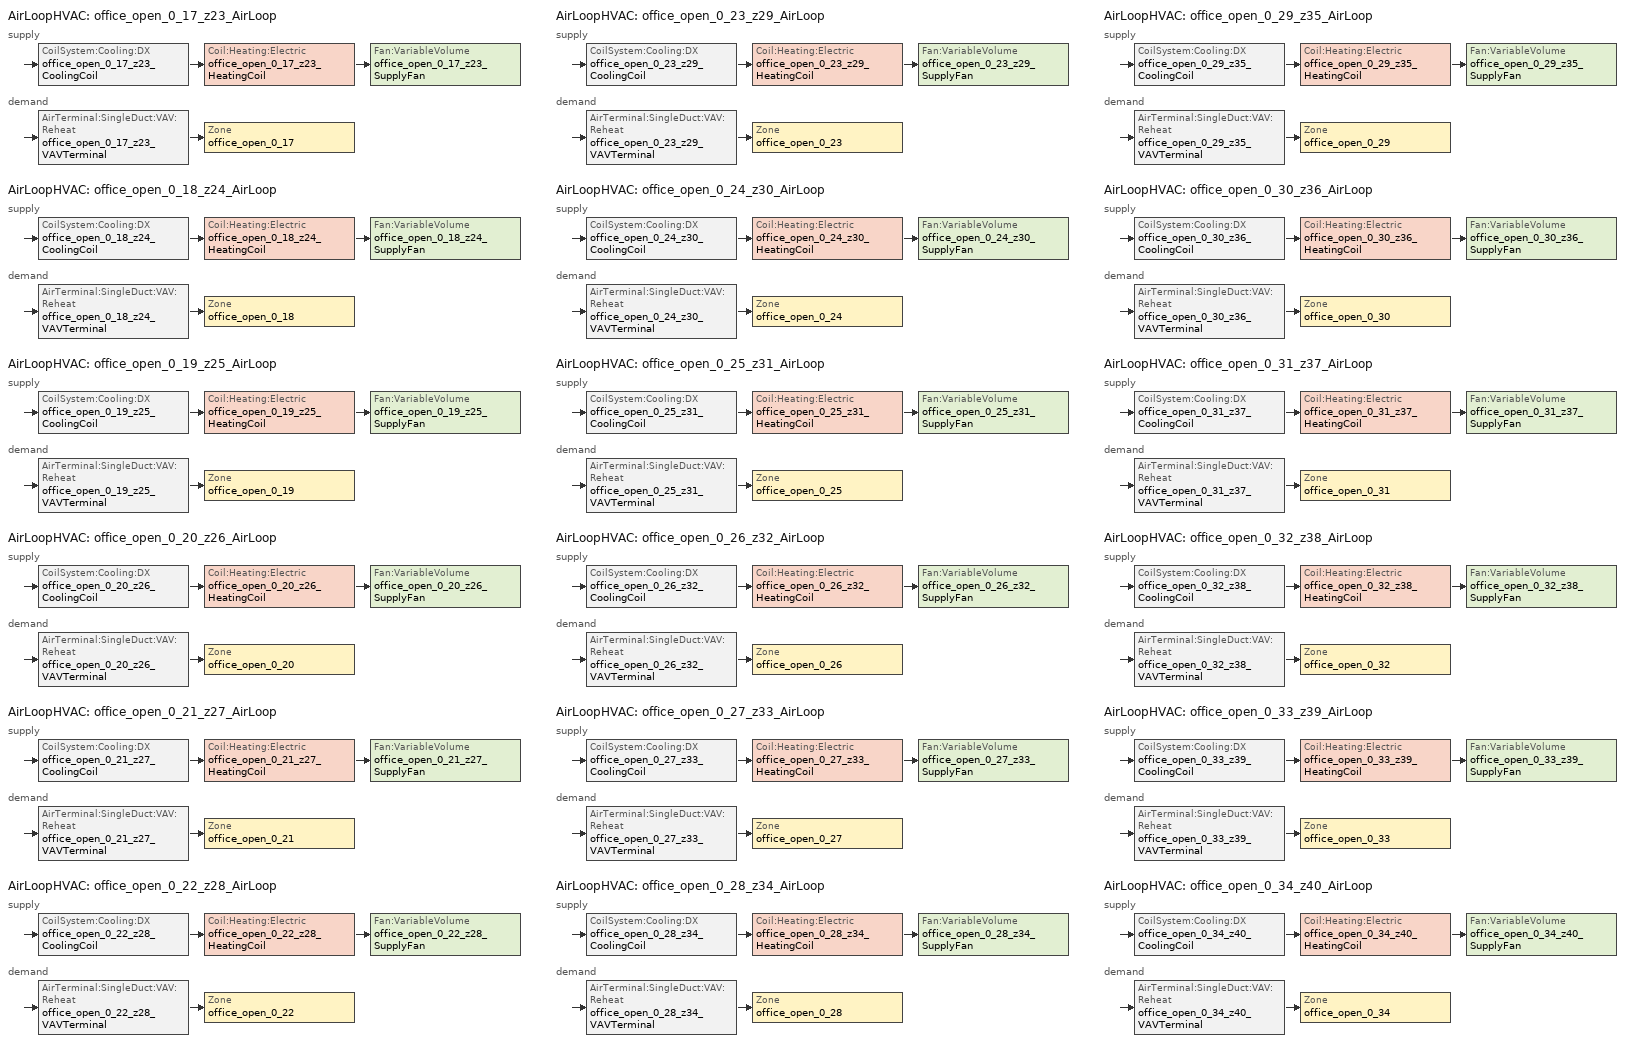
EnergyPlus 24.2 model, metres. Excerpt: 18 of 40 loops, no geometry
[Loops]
AirLoopHVAC 'office_open_0_17_z23_AirLoop'
 supply: CoilSystem:Cooling:DX 'office_open_0_17_z23_CoolingCoil' > Coil:Heating:Electric 'office_open_0_17_z23_HeatingCoil' > Fan:VariableVolume 'office_open_0_17_z23_SupplyFan'
 demand: AirTerminal:SingleDuct:VAV:Reheat 'office_open_0_17_z23_VAVTerminal' > Zone 'office_open_0_17'
AirLoopHVAC 'office_open_0_18_z24_AirLoop'
 supply: CoilSystem:Cooling:DX 'office_open_0_18_z24_CoolingCoil' > Coil:Heating:Electric 'office_open_0_18_z24_HeatingCoil' > Fan:VariableVolume 'office_open_0_18_z24_SupplyFan'
 demand: AirTerminal:SingleDuct:VAV:Reheat 'office_open_0_18_z24_VAVTerminal' > Zone 'office_open_0_18'
AirLoopHVAC 'office_open_0_19_z25_AirLoop'
 supply: CoilSystem:Cooling:DX 'office_open_0_19_z25_CoolingCoil' > Coil:Heating:Electric 'office_open_0_19_z25_HeatingCoil' > Fan:VariableVolume 'office_open_0_19_z25_SupplyFan'
 demand: AirTerminal:SingleDuct:VAV:Reheat 'office_open_0_19_z25_VAVTerminal' > Zone 'office_open_0_19'
AirLoopHVAC 'office_open_0_20_z26_AirLoop'
 supply: CoilSystem:Cooling:DX 'office_open_0_20_z26_CoolingCoil' > Coil:Heating:Electric 'office_open_0_20_z26_HeatingCoil' > Fan:VariableVolume 'office_open_0_20_z26_SupplyFan'
 demand: AirTerminal:SingleDuct:VAV:Reheat 'office_open_0_20_z26_VAVTerminal' > Zone 'office_open_0_20'
AirLoopHVAC 'office_open_0_21_z27_AirLoop'
 supply: CoilSystem:Cooling:DX 'office_open_0_21_z27_CoolingCoil' > Coil:Heating:Electric 'office_open_0_21_z27_HeatingCoil' > Fan:VariableVolume 'office_open_0_21_z27_SupplyFan'
 demand: AirTerminal:SingleDuct:VAV:Reheat 'office_open_0_21_z27_VAVTerminal' > Zone 'office_open_0_21'
AirLoopHVAC 'office_open_0_22_z28_AirLoop'
 supply: CoilSystem:Cooling:DX 'office_open_0_22_z28_CoolingCoil' > Coil:Heating:Electric 'office_open_0_22_z28_HeatingCoil' > Fan:VariableVolume 'office_open_0_22_z28_SupplyFan'
 demand: AirTerminal:SingleDuct:VAV:Reheat 'office_open_0_22_z28_VAVTerminal' > Zone 'office_open_0_22'
AirLoopHVAC 'office_open_0_23_z29_AirLoop'
 supply: CoilSystem:Cooling:DX 'office_open_0_23_z29_CoolingCoil' > Coil:Heating:Electric 'office_open_0_23_z29_HeatingCoil' > Fan:VariableVolume 'office_open_0_23_z29_SupplyFan'
 demand: AirTerminal:SingleDuct:VAV:Reheat 'office_open_0_23_z29_VAVTerminal' > Zone 'office_open_0_23'
AirLoopHVAC 'office_open_0_24_z30_AirLoop'
 supply: CoilSystem:Cooling:DX 'office_open_0_24_z30_CoolingCoil' > Coil:Heating:Electric 'office_open_0_24_z30_HeatingCoil' > Fan:VariableVolume 'office_open_0_24_z30_SupplyFan'
 demand: AirTerminal:SingleDuct:VAV:Reheat 'office_open_0_24_z30_VAVTerminal' > Zone 'office_open_0_24'
AirLoopHVAC 'office_open_0_25_z31_AirLoop'
 supply: CoilSystem:Cooling:DX 'office_open_0_25_z31_CoolingCoil' > Coil:Heating:Electric 'office_open_0_25_z31_HeatingCoil' > Fan:VariableVolume 'office_open_0_25_z31_SupplyFan'
 demand: AirTerminal:SingleDuct:VAV:Reheat 'office_open_0_25_z31_VAVTerminal' > Zone 'office_open_0_25'
AirLoopHVAC 'office_open_0_26_z32_AirLoop'
 supply: CoilSystem:Cooling:DX 'office_open_0_26_z32_CoolingCoil' > Coil:Heating:Electric 'office_open_0_26_z32_HeatingCoil' > Fan:VariableVolume 'office_open_0_26_z32_SupplyFan'
 demand: AirTerminal:SingleDuct:VAV:Reheat 'office_open_0_26_z32_VAVTerminal' > Zone 'office_open_0_26'
AirLoopHVAC 'office_open_0_27_z33_AirLoop'
 supply: CoilSystem:Cooling:DX 'office_open_0_27_z33_CoolingCoil' > Coil:Heating:Electric 'office_open_0_27_z33_HeatingCoil' > Fan:VariableVolume 'office_open_0_27_z33_SupplyFan'
 demand: AirTerminal:SingleDuct:VAV:Reheat 'office_open_0_27_z33_VAVTerminal' > Zone 'office_open_0_27'
AirLoopHVAC 'office_open_0_28_z34_AirLoop'
 supply: CoilSystem:Cooling:DX 'office_open_0_28_z34_CoolingCoil' > Coil:Heating:Electric 'office_open_0_28_z34_HeatingCoil' > Fan:VariableVolume 'office_open_0_28_z34_SupplyFan'
 demand: AirTerminal:SingleDuct:VAV:Reheat 'office_open_0_28_z34_VAVTerminal' > Zone 'office_open_0_28'
AirLoopHVAC 'office_open_0_29_z35_AirLoop'
 supply: CoilSystem:Cooling:DX 'office_open_0_29_z35_CoolingCoil' > Coil:Heating:Electric 'office_open_0_29_z35_HeatingCoil' > Fan:VariableVolume 'office_open_0_29_z35_SupplyFan'
 demand: AirTerminal:SingleDuct:VAV:Reheat 'office_open_0_29_z35_VAVTerminal' > Zone 'office_open_0_29'
AirLoopHVAC 'office_open_0_30_z36_AirLoop'
 supply: CoilSystem:Cooling:DX 'office_open_0_30_z36_CoolingCoil' > Coil:Heating:Electric 'office_open_0_30_z36_HeatingCoil' > Fan:VariableVolume 'office_open_0_30_z36_SupplyFan'
 demand: AirTerminal:SingleDuct:VAV:Reheat 'office_open_0_30_z36_VAVTerminal' > Zone 'office_open_0_30'
AirLoopHVAC 'office_open_0_31_z37_AirLoop'
 supply: CoilSystem:Cooling:DX 'office_open_0_31_z37_CoolingCoil' > Coil:Heating:Electric 'office_open_0_31_z37_HeatingCoil' > Fan:VariableVolume 'office_open_0_31_z37_SupplyFan'
 demand: AirTerminal:SingleDuct:VAV:Reheat 'office_open_0_31_z37_VAVTerminal' > Zone 'office_open_0_31'
AirLoopHVAC 'office_open_0_32_z38_AirLoop'
 supply: CoilSystem:Cooling:DX 'office_open_0_32_z38_CoolingCoil' > Coil:Heating:Electric 'office_open_0_32_z38_HeatingCoil' > Fan:VariableVolume 'office_open_0_32_z38_SupplyFan'
 demand: AirTerminal:SingleDuct:VAV:Reheat 'office_open_0_32_z38_VAVTerminal' > Zone 'office_open_0_32'
AirLoopHVAC 'office_open_0_33_z39_AirLoop'
 supply: CoilSystem:Cooling:DX 'office_open_0_33_z39_CoolingCoil' > Coil:Heating:Electric 'office_open_0_33_z39_HeatingCoil' > Fan:VariableVolume 'office_open_0_33_z39_SupplyFan'
 demand: AirTerminal:SingleDuct:VAV:Reheat 'office_open_0_33_z39_VAVTerminal' > Zone 'office_open_0_33'
AirLoopHVAC 'office_open_0_34_z40_AirLoop'
 supply: CoilSystem:Cooling:DX 'office_open_0_34_z40_CoolingCoil' > Coil:Heating:Electric 'office_open_0_34_z40_HeatingCoil' > Fan:VariableVolume 'office_open_0_34_z40_SupplyFan'
 demand: AirTerminal:SingleDuct:VAV:Reheat 'office_open_0_34_z40_VAVTerminal' > Zone 'office_open_0_34'
[Sizing:Zone] Zone Cooling Design Supply Air Temperature Input Method=SupplyAirTemperature; Zone Cooling Design Supply Air Temperature {C}=12.8; Zone Heating Design Supply Air Temperature Input Method=SupplyAirTemperature; Zone Heating Design Supply Air Temperature {C}=50; Zone Cooling Design Supply Air Humidity Ratio {kgWater/kgDryAir}=0.0085; Zone Heating Design Supply Air Humidity Ratio {kgWater/kgDryAir}=0.008; Cooling Design Air Flow Method=DesignDay; Cooling Minimum Air Flow {m3/s}=0; Heating Design Air Flow Method=DesignDay; Account for Dedicated Outdoor Air System=No; Dedicated Outdoor Air System Control Strategy=NeutralSupplyAir; Dedicated Outdoor Air Low Setpoint Temperature for Design {C}=autosize; Dedicated Outdoor Air High Setpoint Temperature for Design {C}=autosize
office_open_0_17; office_open_0_18; office_open_0_19; office_open_0_20; office_open_0_21; office_open_0_22; office_open_0_23; office_open_0_24; office_open_0_25; office_open_0_26; office_open_0_27; office_open_0_28; office_open_0_29; office_open_0_30; office_open_0_31; office_open_0_32; office_open_0_33; office_open_0_34
[Sizing:System] Type of Load to Size On=Sensible; Design Outdoor Air Flow Rate {m3/s}=Autosize; Central Heating Maximum System Air Flow Ratio=Autosize; Preheat Design Temperature {C}=7; Preheat Design Humidity Ratio {kgWater/kgDryAir}=0.008; Precool Design Temperature {C}=12.8; Precool Design Humidity Ratio {kgWater/kgDryAir}=0.008; Central Cooling Design Supply Air Temperature {C}=12.8; Central Heating Design Supply Air Temperature {C}=40; Type of Zone Sum to Use=NonCoincident; 100% Outdoor Air in Cooling=No; 100% Outdoor Air in Heating=No; Central Cooling Design Supply Air Humidity Ratio {kgWater/kgDryAir}=0.008; Central Heating Design Supply Air Humidity Ratio {kgWater/kgDryAir}=0.008; Cooling Supply Air Flow Rate Method=DesignDay; Heating Supply Air Flow Rate Method=DesignDay; System Outdoor Air Method=ZoneSum; Zone Maximum Outdoor Air Fraction=1; Cooling Design Capacity Method=CoolingDesignCapacity; Cooling Design Capacity {W}=Autosize; Heating Design Capacity Method=HeatingDesignCapacity; Heating Design Capacity {W}=Autosize; Central Cooling Capacity Control Method=OnOff; Occupant Diversity=Autosize
office_open_0_17_z23_AirLoop; office_open_0_18_z24_AirLoop; office_open_0_19_z25_AirLoop; office_open_0_20_z26_AirLoop; office_open_0_21_z27_AirLoop; office_open_0_22_z28_AirLoop; office_open_0_23_z29_AirLoop; office_open_0_24_z30_AirLoop; office_open_0_25_z31_AirLoop; office_open_0_26_z32_AirLoop; office_open_0_27_z33_AirLoop; office_open_0_28_z34_AirLoop; office_open_0_29_z35_AirLoop; office_open_0_30_z36_AirLoop; office_open_0_31_z37_AirLoop; office_open_0_32_z38_AirLoop; office_open_0_33_z39_AirLoop; office_open_0_34_z40_AirLoop
[AirLoopHVAC] Design Supply Air Flow Rate {m3/s}=Autosize
office_open_0_17_z23_AirLoop; office_open_0_18_z24_AirLoop; office_open_0_19_z25_AirLoop; office_open_0_20_z26_AirLoop; office_open_0_21_z27_AirLoop; office_open_0_22_z28_AirLoop; office_open_0_23_z29_AirLoop; office_open_0_24_z30_AirLoop; office_open_0_25_z31_AirLoop; office_open_0_26_z32_AirLoop; office_open_0_27_z33_AirLoop; office_open_0_28_z34_AirLoop; office_open_0_29_z35_AirLoop; office_open_0_30_z36_AirLoop; office_open_0_31_z37_AirLoop; office_open_0_32_z38_AirLoop; office_open_0_33_z39_AirLoop; office_open_0_34_z40_AirLoop
[Fan:VariableVolume]
office_open_0_17_z23_SupplyFan; office_open_0_18_z24_SupplyFan; office_open_0_19_z25_SupplyFan; office_open_0_20_z26_SupplyFan; office_open_0_21_z27_SupplyFan; office_open_0_22_z28_SupplyFan; office_open_0_23_z29_SupplyFan; office_open_0_25_z31_SupplyFan; office_open_0_26_z32_SupplyFan; office_open_0_29_z35_SupplyFan; office_open_0_31_z37_SupplyFan; office_open_0_32_z38_SupplyFan: Always On, 0.7, 600, 5.4248, FixedFlowRate, 0, 0, 1, 1, 0.0013, 0.147, 0.9506, -0.0998, 0
office_open_0_24_z30_SupplyFan: Always On, 0.7, 600, 5.2093, FixedFlowRate, 0, 0, 1, 1, 0.0013, 0.147, 0.9506, -0.0998, 0
office_open_0_27_z33_SupplyFan: Always On, 0.7, 600, 5.2574, FixedFlowRate, 0, 0, 1, 1, 0.0013, 0.147, 0.9506, -0.0998, 0
office_open_0_28_z34_SupplyFan: Always On, 0.7, 600, 4.848, FixedFlowRate, 0, 0, 1, 1, 0.0013, 0.147, 0.9506, -0.0998, 0
office_open_0_30_z36_SupplyFan: Always On, 0.7, 600, 5.0817, FixedFlowRate, 0, 0, 1, 1, 0.0013, 0.147, 0.9506, -0.0998, 0
office_open_0_33_z39_SupplyFan: Always On, 0.7, 600, 4.8605, FixedFlowRate, 0, 0, 1, 1, 0.0013, 0.147, 0.9506, -0.0998, 0
office_open_0_34_z40_SupplyFan: Always On, 0.7, 600, 3.4798, FixedFlowRate, 0, 0, 1, 1, 0.0013, 0.147, 0.9506, -0.0998, 0
[Coil:Heating:Electric]
office_open_0_17_z23_HeatingCoil: Always On, 1, Autosize, OFFICE_OPEN_0_17_Z23_HEATC-FANNODE
office_open_0_17_z23_ReheatCoil; office_open_0_18_z24_ReheatCoil; office_open_0_19_z25_ReheatCoil; office_open_0_20_z26_ReheatCoil; office_open_0_21_z27_ReheatCoil; office_open_0_22_z28_ReheatCoil; office_open_0_23_z29_ReheatCoil; office_open_0_24_z30_ReheatCoil; office_open_0_25_z31_ReheatCoil; office_open_0_26_z32_ReheatCoil; office_open_0_27_z33_ReheatCoil; office_open_0_28_z34_ReheatCoil; office_open_0_29_z35_ReheatCoil; office_open_0_30_z36_ReheatCoil; office_open_0_31_z37_ReheatCoil; office_open_0_32_z38_ReheatCoil; office_open_0_33_z39_ReheatCoil; office_open_0_34_z40_ReheatCoil: Always On, 1, Autosize
office_open_0_18_z24_HeatingCoil: Always On, 1, Autosize, OFFICE_OPEN_0_18_Z24_HEATC-FANNODE
office_open_0_19_z25_HeatingCoil: Always On, 1, Autosize, OFFICE_OPEN_0_19_Z25_HEATC-FANNODE
office_open_0_20_z26_HeatingCoil: Always On, 1, Autosize, OFFICE_OPEN_0_20_Z26_HEATC-FANNODE
office_open_0_21_z27_HeatingCoil: Always On, 1, Autosize, OFFICE_OPEN_0_21_Z27_HEATC-FANNODE
office_open_0_22_z28_HeatingCoil: Always On, 1, Autosize, OFFICE_OPEN_0_22_Z28_HEATC-FANNODE
office_open_0_23_z29_HeatingCoil: Always On, 1, Autosize, OFFICE_OPEN_0_23_Z29_HEATC-FANNODE
office_open_0_24_z30_HeatingCoil: Always On, 1, Autosize, OFFICE_OPEN_0_24_Z30_HEATC-FANNODE
office_open_0_25_z31_HeatingCoil: Always On, 1, Autosize, OFFICE_OPEN_0_25_Z31_HEATC-FANNODE
office_open_0_26_z32_HeatingCoil: Always On, 1, Autosize, OFFICE_OPEN_0_26_Z32_HEATC-FANNODE
office_open_0_27_z33_HeatingCoil: Always On, 1, Autosize, OFFICE_OPEN_0_27_Z33_HEATC-FANNODE
office_open_0_28_z34_HeatingCoil: Always On, 1, Autosize, OFFICE_OPEN_0_28_Z34_HEATC-FANNODE
office_open_0_29_z35_HeatingCoil: Always On, 1, Autosize, OFFICE_OPEN_0_29_Z35_HEATC-FANNODE
office_open_0_30_z36_HeatingCoil: Always On, 1, Autosize, OFFICE_OPEN_0_30_Z36_HEATC-FANNODE
office_open_0_31_z37_HeatingCoil: Always On, 1, Autosize, OFFICE_OPEN_0_31_Z37_HEATC-FANNODE
office_open_0_32_z38_HeatingCoil: Always On, 1, Autosize, OFFICE_OPEN_0_32_Z38_HEATC-FANNODE
office_open_0_33_z39_HeatingCoil: Always On, 1, Autosize, OFFICE_OPEN_0_33_Z39_HEATC-FANNODE
office_open_0_34_z40_HeatingCoil: Always On, 1, Autosize, OFFICE_OPEN_0_34_Z40_HEATC-FANNODE
[SetpointManager:Scheduled] Control Variable=Temperature
Name | Schedule | Setpoint Node or NodeList
office_open_0_17_z23_HeatingSetpointManager | office_open_0_17_z23_HeatingSupplyAirTemp | OFFICE_OPEN_0_17_Z23_HEATC-FANNODE
office_open_0_17_z23_CoolingSetpointManager | office_open_0_17_z23_CoolingSupplyAirTemp | OFFICE_OPEN_0_17_Z23_COOLC-HEATCNODE
office_open_0_18_z24_HeatingSetpointManager | office_open_0_18_z24_HeatingSupplyAirTemp | OFFICE_OPEN_0_18_Z24_HEATC-FANNODE
office_open_0_18_z24_CoolingSetpointManager | office_open_0_18_z24_CoolingSupplyAirTemp | OFFICE_OPEN_0_18_Z24_COOLC-HEATCNODE
office_open_0_19_z25_HeatingSetpointManager | office_open_0_19_z25_HeatingSupplyAirTemp | OFFICE_OPEN_0_19_Z25_HEATC-FANNODE
office_open_0_19_z25_CoolingSetpointManager | office_open_0_19_z25_CoolingSupplyAirTemp | OFFICE_OPEN_0_19_Z25_COOLC-HEATCNODE
office_open_0_20_z26_HeatingSetpointManager | office_open_0_20_z26_HeatingSupplyAirTemp | OFFICE_OPEN_0_20_Z26_HEATC-FANNODE
office_open_0_20_z26_CoolingSetpointManager | office_open_0_20_z26_CoolingSupplyAirTemp | OFFICE_OPEN_0_20_Z26_COOLC-HEATCNODE
office_open_0_21_z27_HeatingSetpointManager | office_open_0_21_z27_HeatingSupplyAirTemp | OFFICE_OPEN_0_21_Z27_HEATC-FANNODE
office_open_0_21_z27_CoolingSetpointManager | office_open_0_21_z27_CoolingSupplyAirTemp | OFFICE_OPEN_0_21_Z27_COOLC-HEATCNODE
office_open_0_22_z28_HeatingSetpointManager | office_open_0_22_z28_HeatingSupplyAirTemp | OFFICE_OPEN_0_22_Z28_HEATC-FANNODE
office_open_0_22_z28_CoolingSetpointManager | office_open_0_22_z28_CoolingSupplyAirTemp | OFFICE_OPEN_0_22_Z28_COOLC-HEATCNODE
office_open_0_23_z29_HeatingSetpointManager | office_open_0_23_z29_HeatingSupplyAirTemp | OFFICE_OPEN_0_23_Z29_HEATC-FANNODE
office_open_0_23_z29_CoolingSetpointManager | office_open_0_23_z29_CoolingSupplyAirTemp | OFFICE_OPEN_0_23_Z29_COOLC-HEATCNODE
office_open_0_24_z30_HeatingSetpointManager | office_open_0_24_z30_HeatingSupplyAirTemp | OFFICE_OPEN_0_24_Z30_HEATC-FANNODE
office_open_0_24_z30_CoolingSetpointManager | office_open_0_24_z30_CoolingSupplyAirTemp | OFFICE_OPEN_0_24_Z30_COOLC-HEATCNODE
office_open_0_25_z31_HeatingSetpointManager | office_open_0_25_z31_HeatingSupplyAirTemp | OFFICE_OPEN_0_25_Z31_HEATC-FANNODE
office_open_0_25_z31_CoolingSetpointManager | office_open_0_25_z31_CoolingSupplyAirTemp | OFFICE_OPEN_0_25_Z31_COOLC-HEATCNODE
office_open_0_26_z32_HeatingSetpointManager | office_open_0_26_z32_HeatingSupplyAirTemp | OFFICE_OPEN_0_26_Z32_HEATC-FANNODE
office_open_0_26_z32_CoolingSetpointManager | office_open_0_26_z32_CoolingSupplyAirTemp | OFFICE_OPEN_0_26_Z32_COOLC-HEATCNODE
office_open_0_27_z33_HeatingSetpointManager | office_open_0_27_z33_HeatingSupplyAirTemp | OFFICE_OPEN_0_27_Z33_HEATC-FANNODE
office_open_0_27_z33_CoolingSetpointManager | office_open_0_27_z33_CoolingSupplyAirTemp | OFFICE_OPEN_0_27_Z33_COOLC-HEATCNODE
office_open_0_28_z34_HeatingSetpointManager | office_open_0_28_z34_HeatingSupplyAirTemp | OFFICE_OPEN_0_28_Z34_HEATC-FANNODE
office_open_0_28_z34_CoolingSetpointManager | office_open_0_28_z34_CoolingSupplyAirTemp | OFFICE_OPEN_0_28_Z34_COOLC-HEATCNODE
office_open_0_29_z35_HeatingSetpointManager | office_open_0_29_z35_HeatingSupplyAirTemp | OFFICE_OPEN_0_29_Z35_HEATC-FANNODE
office_open_0_29_z35_CoolingSetpointManager | office_open_0_29_z35_CoolingSupplyAirTemp | OFFICE_OPEN_0_29_Z35_COOLC-HEATCNODE
office_open_0_30_z36_HeatingSetpointManager | office_open_0_30_z36_HeatingSupplyAirTemp | OFFICE_OPEN_0_30_Z36_HEATC-FANNODE
office_open_0_30_z36_CoolingSetpointManager | office_open_0_30_z36_CoolingSupplyAirTemp | OFFICE_OPEN_0_30_Z36_COOLC-HEATCNODE
office_open_0_31_z37_HeatingSetpointManager | office_open_0_31_z37_HeatingSupplyAirTemp | OFFICE_OPEN_0_31_Z37_HEATC-FANNODE
office_open_0_31_z37_CoolingSetpointManager | office_open_0_31_z37_CoolingSupplyAirTemp | OFFICE_OPEN_0_31_Z37_COOLC-HEATCNODE
office_open_0_32_z38_HeatingSetpointManager | office_open_0_32_z38_HeatingSupplyAirTemp | OFFICE_OPEN_0_32_Z38_HEATC-FANNODE
office_open_0_32_z38_CoolingSetpointManager | office_open_0_32_z38_CoolingSupplyAirTemp | OFFICE_OPEN_0_32_Z38_COOLC-HEATCNODE
office_open_0_33_z39_HeatingSetpointManager | office_open_0_33_z39_HeatingSupplyAirTemp | OFFICE_OPEN_0_33_Z39_HEATC-FANNODE
office_open_0_33_z39_CoolingSetpointManager | office_open_0_33_z39_CoolingSupplyAirTemp | OFFICE_OPEN_0_33_Z39_COOLC-HEATCNODE
office_open_0_34_z40_HeatingSetpointManager | office_open_0_34_z40_HeatingSupplyAirTemp | OFFICE_OPEN_0_34_Z40_HEATC-FANNODE
office_open_0_34_z40_CoolingSetpointManager | office_open_0_34_z40_CoolingSupplyAirTemp | OFFICE_OPEN_0_34_Z40_COOLC-HEATCNODE
[CoilSystem:Cooling:DX]
Name | Availability Schedule | Cooling Coil
office_open_0_17_z23_CoolingCoil | office_open_0_17_z23_CoolingAvailability | office_open_0_17_z23_CoolingCoilDX
office_open_0_18_z24_CoolingCoil | office_open_0_18_z24_CoolingAvailability | office_open_0_18_z24_CoolingCoilDX
office_open_0_19_z25_CoolingCoil | office_open_0_19_z25_CoolingAvailability | office_open_0_19_z25_CoolingCoilDX
office_open_0_20_z26_CoolingCoil | office_open_0_20_z26_CoolingAvailability | office_open_0_20_z26_CoolingCoilDX
office_open_0_21_z27_CoolingCoil | office_open_0_21_z27_CoolingAvailability | office_open_0_21_z27_CoolingCoilDX
office_open_0_22_z28_CoolingCoil | office_open_0_22_z28_CoolingAvailability | office_open_0_22_z28_CoolingCoilDX
office_open_0_23_z29_CoolingCoil | office_open_0_23_z29_CoolingAvailability | office_open_0_23_z29_CoolingCoilDX
office_open_0_24_z30_CoolingCoil | office_open_0_24_z30_CoolingAvailability | office_open_0_24_z30_CoolingCoilDX
office_open_0_25_z31_CoolingCoil | office_open_0_25_z31_CoolingAvailability | office_open_0_25_z31_CoolingCoilDX
office_open_0_26_z32_CoolingCoil | office_open_0_26_z32_CoolingAvailability | office_open_0_26_z32_CoolingCoilDX
office_open_0_27_z33_CoolingCoil | office_open_0_27_z33_CoolingAvailability | office_open_0_27_z33_CoolingCoilDX
office_open_0_28_z34_CoolingCoil | office_open_0_28_z34_CoolingAvailability | office_open_0_28_z34_CoolingCoilDX
office_open_0_29_z35_CoolingCoil | office_open_0_29_z35_CoolingAvailability | office_open_0_29_z35_CoolingCoilDX
office_open_0_30_z36_CoolingCoil | office_open_0_30_z36_CoolingAvailability | office_open_0_30_z36_CoolingCoilDX
office_open_0_31_z37_CoolingCoil | office_open_0_31_z37_CoolingAvailability | office_open_0_31_z37_CoolingCoilDX
office_open_0_32_z38_CoolingCoil | office_open_0_32_z38_CoolingAvailability | office_open_0_32_z38_CoolingCoilDX
office_open_0_33_z39_CoolingCoil | office_open_0_33_z39_CoolingAvailability | office_open_0_33_z39_CoolingCoilDX
office_open_0_34_z40_CoolingCoil | office_open_0_34_z40_CoolingAvailability | office_open_0_34_z40_CoolingCoilDX
[Coil:Cooling:DX:SingleSpeed]
office_open_0_17_z23_CoolingCoilDX: office_open_0_17_z23_CoolingAvailability, 85523.82, 0.7, 3.517, 5.16649, 773.3, OFFICE_OPEN_0_17_Z23_SUPPLYINLET, OFFICE_OPEN_0_17_Z23_COOLC-HEATCNODE, Cool-Cap-fT, ConstantCubic, Cool-EIR-fT, ConstantCubic, Cool-PLF-fPLR, 7
office_open_0_18_z24_CoolingCoilDX: office_open_0_18_z24_CoolingAvailability, 85523.82, 0.7, 3.517, 5.16649, 773.3, OFFICE_OPEN_0_18_Z24_SUPPLYINLET, OFFICE_OPEN_0_18_Z24_COOLC-HEATCNODE, Cool-Cap-fT, ConstantCubic, Cool-EIR-fT, ConstantCubic, Cool-PLF-fPLR, 7
office_open_0_19_z25_CoolingCoilDX: office_open_0_19_z25_CoolingAvailability, 85523.82, 0.7, 3.517, 5.16649, 773.3, OFFICE_OPEN_0_19_Z25_SUPPLYINLET, OFFICE_OPEN_0_19_Z25_COOLC-HEATCNODE, Cool-Cap-fT, ConstantCubic, Cool-EIR-fT, ConstantCubic, Cool-PLF-fPLR, 7
office_open_0_20_z26_CoolingCoilDX: office_open_0_20_z26_CoolingAvailability, 85523.82, 0.7, 3.517, 5.16649, 773.3, OFFICE_OPEN_0_20_Z26_SUPPLYINLET, OFFICE_OPEN_0_20_Z26_COOLC-HEATCNODE, Cool-Cap-fT, ConstantCubic, Cool-EIR-fT, ConstantCubic, Cool-PLF-fPLR, 7
office_open_0_21_z27_CoolingCoilDX: office_open_0_21_z27_CoolingAvailability, 85523.82, 0.7, 3.517, 5.16649, 773.3, OFFICE_OPEN_0_21_Z27_SUPPLYINLET, OFFICE_OPEN_0_21_Z27_COOLC-HEATCNODE, Cool-Cap-fT, ConstantCubic, Cool-EIR-fT, ConstantCubic, Cool-PLF-fPLR, 7
office_open_0_22_z28_CoolingCoilDX: office_open_0_22_z28_CoolingAvailability, 85523.82, 0.7, 3.517, 5.16649, 773.3, OFFICE_OPEN_0_22_Z28_SUPPLYINLET, OFFICE_OPEN_0_22_Z28_COOLC-HEATCNODE, Cool-Cap-fT, ConstantCubic, Cool-EIR-fT, ConstantCubic, Cool-PLF-fPLR, 7
office_open_0_23_z29_CoolingCoilDX: office_open_0_23_z29_CoolingAvailability, 85523.82, 0.7, 3.517, 5.16649, 773.3, OFFICE_OPEN_0_23_Z29_SUPPLYINLET, OFFICE_OPEN_0_23_Z29_COOLC-HEATCNODE, Cool-Cap-fT, ConstantCubic, Cool-EIR-fT, ConstantCubic, Cool-PLF-fPLR, 7
office_open_0_24_z30_CoolingCoilDX: office_open_0_24_z30_CoolingAvailability, 82125.78, 0.7, 3.517, 4.96122, 773.3, OFFICE_OPEN_0_24_Z30_SUPPLYINLET, OFFICE_OPEN_0_24_Z30_COOLC-HEATCNODE, Cool-Cap-fT, ConstantCubic, Cool-EIR-fT, ConstantCubic, Cool-PLF-fPLR, 7
office_open_0_25_z31_CoolingCoilDX: office_open_0_25_z31_CoolingAvailability, 85523.82, 0.7, 3.517, 5.16649, 773.3, OFFICE_OPEN_0_25_Z31_SUPPLYINLET, OFFICE_OPEN_0_25_Z31_COOLC-HEATCNODE, Cool-Cap-fT, ConstantCubic, Cool-EIR-fT, ConstantCubic, Cool-PLF-fPLR, 7
office_open_0_26_z32_CoolingCoilDX: office_open_0_26_z32_CoolingAvailability, 85523.82, 0.7, 3.517, 5.16649, 773.3, OFFICE_OPEN_0_26_Z32_SUPPLYINLET, OFFICE_OPEN_0_26_Z32_COOLC-HEATCNODE, Cool-Cap-fT, ConstantCubic, Cool-EIR-fT, ConstantCubic, Cool-PLF-fPLR, 7
office_open_0_27_z33_CoolingCoilDX: office_open_0_27_z33_CoolingAvailability, 82885.14, 0.7, 3.517, 5.00709, 773.3, OFFICE_OPEN_0_27_Z33_SUPPLYINLET, OFFICE_OPEN_0_27_Z33_COOLC-HEATCNODE, Cool-Cap-fT, ConstantCubic, Cool-EIR-fT, ConstantCubic, Cool-PLF-fPLR, 7
office_open_0_28_z34_CoolingCoilDX: office_open_0_28_z34_CoolingAvailability, 76429.56, 0.7, 3.517, 4.61711, 773.3, OFFICE_OPEN_0_28_Z34_SUPPLYINLET, OFFICE_OPEN_0_28_Z34_COOLC-HEATCNODE, Cool-Cap-fT, ConstantCubic, Cool-EIR-fT, ConstantCubic, Cool-PLF-fPLR, 7
office_open_0_29_z35_CoolingCoilDX: office_open_0_29_z35_CoolingAvailability, 85523.82, 0.7, 3.517, 5.16649, 773.3, OFFICE_OPEN_0_29_Z35_SUPPLYINLET, OFFICE_OPEN_0_29_Z35_COOLC-HEATCNODE, Cool-Cap-fT, ConstantCubic, Cool-EIR-fT, ConstantCubic, Cool-PLF-fPLR, 7
office_open_0_30_z36_CoolingCoilDX: office_open_0_30_z36_CoolingAvailability, 80113.95, 0.7, 3.517, 4.83968, 773.3, OFFICE_OPEN_0_30_Z36_SUPPLYINLET, OFFICE_OPEN_0_30_Z36_COOLC-HEATCNODE, Cool-Cap-fT, ConstantCubic, Cool-EIR-fT, ConstantCubic, Cool-PLF-fPLR, 7
office_open_0_31_z37_CoolingCoilDX: office_open_0_31_z37_CoolingAvailability, 85523.82, 0.7, 3.517, 5.16649, 773.3, OFFICE_OPEN_0_31_Z37_SUPPLYINLET, OFFICE_OPEN_0_31_Z37_COOLC-HEATCNODE, Cool-Cap-fT, ConstantCubic, Cool-EIR-fT, ConstantCubic, Cool-PLF-fPLR, 7
office_open_0_32_z38_CoolingCoilDX: office_open_0_32_z38_CoolingAvailability, 85523.82, 0.7, 3.517, 5.16649, 773.3, OFFICE_OPEN_0_32_Z38_SUPPLYINLET, OFFICE_OPEN_0_32_Z38_COOLC-HEATCNODE, Cool-Cap-fT, ConstantCubic, Cool-EIR-fT, ConstantCubic, Cool-PLF-fPLR, 7
office_open_0_33_z39_CoolingCoilDX: office_open_0_33_z39_CoolingAvailability, 76626.85, 0.7, 3.517, 4.62903, 773.3, OFFICE_OPEN_0_33_Z39_SUPPLYINLET, OFFICE_OPEN_0_33_Z39_COOLC-HEATCNODE, Cool-Cap-fT, ConstantCubic, Cool-EIR-fT, ConstantCubic, Cool-PLF-fPLR, 7
office_open_0_34_z40_CoolingCoilDX: office_open_0_34_z40_CoolingAvailability, 54860.23, 0.7, 3.517, 3.31411, 773.3, OFFICE_OPEN_0_34_Z40_SUPPLYINLET, OFFICE_OPEN_0_34_Z40_COOLC-HEATCNODE, Cool-Cap-fT, ConstantCubic, Cool-EIR-fT, ConstantCubic, Cool-PLF-fPLR, 7
[AirTerminal:SingleDuct:VAV:Reheat] Availability Schedule=Always On; Maximum Air Flow Rate {m3/s}=Autosize; Zone Minimum Air Flow Input Method=Constant; Constant Minimum Air Flow Fraction=0.2; Maximum Hot Water or Steam Flow Rate {m3/s}=Autosize; Minimum Hot Water or Steam Flow Rate {m3/s}=0; Convergence Tolerance=0.0001; Damper Heating Action=Normal
Name | Reheat Coil
office_open_0_17_z23_VAVTerminal | office_open_0_17_z23_ReheatCoil
office_open_0_18_z24_VAVTerminal | office_open_0_18_z24_ReheatCoil
office_open_0_19_z25_VAVTerminal | office_open_0_19_z25_ReheatCoil
office_open_0_20_z26_VAVTerminal | office_open_0_20_z26_ReheatCoil
office_open_0_21_z27_VAVTerminal | office_open_0_21_z27_ReheatCoil
office_open_0_22_z28_VAVTerminal | office_open_0_22_z28_ReheatCoil
office_open_0_23_z29_VAVTerminal | office_open_0_23_z29_ReheatCoil
office_open_0_24_z30_VAVTerminal | office_open_0_24_z30_ReheatCoil
office_open_0_25_z31_VAVTerminal | office_open_0_25_z31_ReheatCoil
office_open_0_26_z32_VAVTerminal | office_open_0_26_z32_ReheatCoil
office_open_0_27_z33_VAVTerminal | office_open_0_27_z33_ReheatCoil
office_open_0_28_z34_VAVTerminal | office_open_0_28_z34_ReheatCoil
office_open_0_29_z35_VAVTerminal | office_open_0_29_z35_ReheatCoil
office_open_0_30_z36_VAVTerminal | office_open_0_30_z36_ReheatCoil
office_open_0_31_z37_VAVTerminal | office_open_0_31_z37_ReheatCoil
office_open_0_32_z38_VAVTerminal | office_open_0_32_z38_ReheatCoil
office_open_0_33_z39_VAVTerminal | office_open_0_33_z39_ReheatCoil
office_open_0_34_z40_VAVTerminal | office_open_0_34_z40_ReheatCoil
[Zone equipment]
office_open_0_17: office_open_0_17_z23_VAVTerminal
office_open_0_18: office_open_0_18_z24_VAVTerminal
office_open_0_19: office_open_0_19_z25_VAVTerminal
office_open_0_20: office_open_0_20_z26_VAVTerminal
office_open_0_21: office_open_0_21_z27_VAVTerminal
office_open_0_22: office_open_0_22_z28_VAVTerminal
office_open_0_23: office_open_0_23_z29_VAVTerminal
office_open_0_24: office_open_0_24_z30_VAVTerminal
office_open_0_25: office_open_0_25_z31_VAVTerminal
office_open_0_26: office_open_0_26_z32_VAVTerminal
office_open_0_27: office_open_0_27_z33_VAVTerminal
office_open_0_28: office_open_0_28_z34_VAVTerminal
office_open_0_29: office_open_0_29_z35_VAVTerminal
office_open_0_30: office_open_0_30_z36_VAVTerminal
office_open_0_31: office_open_0_31_z37_VAVTerminal
office_open_0_32: office_open_0_32_z38_VAVTerminal
office_open_0_33: office_open_0_33_z39_VAVTerminal
office_open_0_34: office_open_0_34_z40_VAVTerminal
[ThermostatSetpoint:DualSetpoint]
Name | Heating Setpoint Temperature Schedule | Cooling Setpoint Temperature Schedule
office_open_0_17_z23_Thermostat | office_open_0_17_z23_HeatingSetpoint | office_open_0_17_z23_CoolingSetpoint
office_open_0_18_z24_Thermostat | office_open_0_18_z24_HeatingSetpoint | office_open_0_18_z24_CoolingSetpoint
office_open_0_19_z25_Thermostat | office_open_0_19_z25_HeatingSetpoint | office_open_0_19_z25_CoolingSetpoint
office_open_0_20_z26_Thermostat | office_open_0_20_z26_HeatingSetpoint | office_open_0_20_z26_CoolingSetpoint
office_open_0_21_z27_Thermostat | office_open_0_21_z27_HeatingSetpoint | office_open_0_21_z27_CoolingSetpoint
office_open_0_22_z28_Thermostat | office_open_0_22_z28_HeatingSetpoint | office_open_0_22_z28_CoolingSetpoint
office_open_0_23_z29_Thermostat | office_open_0_23_z29_HeatingSetpoint | office_open_0_23_z29_CoolingSetpoint
office_open_0_24_z30_Thermostat | office_open_0_24_z30_HeatingSetpoint | office_open_0_24_z30_CoolingSetpoint
office_open_0_25_z31_Thermostat | office_open_0_25_z31_HeatingSetpoint | office_open_0_25_z31_CoolingSetpoint
office_open_0_26_z32_Thermostat | office_open_0_26_z32_HeatingSetpoint | office_open_0_26_z32_CoolingSetpoint
office_open_0_27_z33_Thermostat | office_open_0_27_z33_HeatingSetpoint | office_open_0_27_z33_CoolingSetpoint
office_open_0_28_z34_Thermostat | office_open_0_28_z34_HeatingSetpoint | office_open_0_28_z34_CoolingSetpoint
office_open_0_29_z35_Thermostat | office_open_0_29_z35_HeatingSetpoint | office_open_0_29_z35_CoolingSetpoint
office_open_0_30_z36_Thermostat | office_open_0_30_z36_HeatingSetpoint | office_open_0_30_z36_CoolingSetpoint
office_open_0_31_z37_Thermostat | office_open_0_31_z37_HeatingSetpoint | office_open_0_31_z37_CoolingSetpoint
office_open_0_32_z38_Thermostat | office_open_0_32_z38_HeatingSetpoint | office_open_0_32_z38_CoolingSetpoint
office_open_0_33_z39_Thermostat | office_open_0_33_z39_HeatingSetpoint | office_open_0_33_z39_CoolingSetpoint
office_open_0_34_z40_Thermostat | office_open_0_34_z40_HeatingSetpoint | office_open_0_34_z40_CoolingSetpoint
[ZoneControl:Thermostat] Control Type Schedule=DualSetpoint Control Type
Name | Zone or ZoneList | Control 1
office_open_0_17_z23_ZoneControl | office_open_0_17 | office_open_0_17_z23_Thermostat
office_open_0_18_z24_ZoneControl | office_open_0_18 | office_open_0_18_z24_Thermostat
office_open_0_19_z25_ZoneControl | office_open_0_19 | office_open_0_19_z25_Thermostat
office_open_0_20_z26_ZoneControl | office_open_0_20 | office_open_0_20_z26_Thermostat
office_open_0_21_z27_ZoneControl | office_open_0_21 | office_open_0_21_z27_Thermostat
office_open_0_22_z28_ZoneControl | office_open_0_22 | office_open_0_22_z28_Thermostat
office_open_0_23_z29_ZoneControl | office_open_0_23 | office_open_0_23_z29_Thermostat
office_open_0_24_z30_ZoneControl | office_open_0_24 | office_open_0_24_z30_Thermostat
office_open_0_25_z31_ZoneControl | office_open_0_25 | office_open_0_25_z31_Thermostat
office_open_0_26_z32_ZoneControl | office_open_0_26 | office_open_0_26_z32_Thermostat
office_open_0_27_z33_ZoneControl | office_open_0_27 | office_open_0_27_z33_Thermostat
office_open_0_28_z34_ZoneControl | office_open_0_28 | office_open_0_28_z34_Thermostat
office_open_0_29_z35_ZoneControl | office_open_0_29 | office_open_0_29_z35_Thermostat
office_open_0_30_z36_ZoneControl | office_open_0_30 | office_open_0_30_z36_Thermostat
office_open_0_31_z37_ZoneControl | office_open_0_31 | office_open_0_31_z37_Thermostat
office_open_0_32_z38_ZoneControl | office_open_0_32 | office_open_0_32_z38_Thermostat
office_open_0_33_z39_ZoneControl | office_open_0_33 | office_open_0_33_z39_Thermostat
office_open_0_34_z40_ZoneControl | office_open_0_34 | office_open_0_34_z40_Thermostat
[SetpointManager:OutdoorAirReset] Control Variable=Temperature; Setpoint at Outdoor Low Temperature {C}=21; Outdoor Low Temperature {C}=15.6; Setpoint at Outdoor High Temperature {C}=24; Outdoor High Temperature {C}=23.3
Name | Setpoint Node or NodeList
office_open_0_17_z23_SetpointManager | OFFICE_OPEN_0_17_Z23_SUPPLYOUTLET
office_open_0_18_z24_SetpointManager | OFFICE_OPEN_0_18_Z24_SUPPLYOUTLET
office_open_0_19_z25_SetpointManager | OFFICE_OPEN_0_19_Z25_SUPPLYOUTLET
office_open_0_20_z26_SetpointManager | OFFICE_OPEN_0_20_Z26_SUPPLYOUTLET
office_open_0_21_z27_SetpointManager | OFFICE_OPEN_0_21_Z27_SUPPLYOUTLET
office_open_0_22_z28_SetpointManager | OFFICE_OPEN_0_22_Z28_SUPPLYOUTLET
office_open_0_23_z29_SetpointManager | OFFICE_OPEN_0_23_Z29_SUPPLYOUTLET
office_open_0_24_z30_SetpointManager | OFFICE_OPEN_0_24_Z30_SUPPLYOUTLET
office_open_0_25_z31_SetpointManager | OFFICE_OPEN_0_25_Z31_SUPPLYOUTLET
office_open_0_26_z32_SetpointManager | OFFICE_OPEN_0_26_Z32_SUPPLYOUTLET
office_open_0_27_z33_SetpointManager | OFFICE_OPEN_0_27_Z33_SUPPLYOUTLET
office_open_0_28_z34_SetpointManager | OFFICE_OPEN_0_28_Z34_SUPPLYOUTLET
office_open_0_29_z35_SetpointManager | OFFICE_OPEN_0_29_Z35_SUPPLYOUTLET
office_open_0_30_z36_SetpointManager | OFFICE_OPEN_0_30_Z36_SUPPLYOUTLET
office_open_0_31_z37_SetpointManager | OFFICE_OPEN_0_31_Z37_SUPPLYOUTLET
office_open_0_32_z38_SetpointManager | OFFICE_OPEN_0_32_Z38_SUPPLYOUTLET
office_open_0_33_z39_SetpointManager | OFFICE_OPEN_0_33_Z39_SUPPLYOUTLET
office_open_0_34_z40_SetpointManager | OFFICE_OPEN_0_34_Z40_SUPPLYOUTLET
[Schedule:Compact]
Always On: Through: 12/31, For: AllDays, Until: 24:00, 1
DualSetpoint Control Type: Through: 12/31, For: AllDays, Until: 24:00, 4
office_open_0_17_z23_HeatingSetpoint; office_open_0_18_z24_HeatingSetpoint; office_open_0_19_z25_HeatingSetpoint; office_open_0_20_z26_HeatingSetpoint; office_open_0_21_z27_HeatingSetpoint; office_open_0_22_z28_HeatingSetpoint; office_open_0_23_z29_HeatingSetpoint; office_open_0_24_z30_HeatingSetpoint; office_open_0_25_z31_HeatingSetpoint; office_open_0_26_z32_HeatingSetpoint; office_open_0_27_z33_HeatingSetpoint; office_open_0_28_z34_HeatingSetpoint; office_open_0_29_z35_HeatingSetpoint; office_open_0_30_z36_HeatingSetpoint; office_open_0_31_z37_HeatingSetpoint; office_open_0_32_z38_HeatingSetpoint; office_open_0_33_z39_HeatingSetpoint; office_open_0_34_z40_HeatingSetpoint: Through: 3/31, For: AllDays, Until: 24:00, 21, Through: 9/30, For: AllDays, Until: 24:00, 15, Through: 12/31, For: AllDays, Until: 24:00, 21
office_open_0_17_z23_CoolingSetpoint; office_open_0_18_z24_CoolingSetpoint; office_open_0_19_z25_CoolingSetpoint; office_open_0_20_z26_CoolingSetpoint; office_open_0_21_z27_CoolingSetpoint; office_open_0_22_z28_CoolingSetpoint; office_open_0_23_z29_CoolingSetpoint; office_open_0_24_z30_CoolingSetpoint; office_open_0_25_z31_CoolingSetpoint; office_open_0_26_z32_CoolingSetpoint; office_open_0_27_z33_CoolingSetpoint; office_open_0_28_z34_CoolingSetpoint; office_open_0_29_z35_CoolingSetpoint; office_open_0_30_z36_CoolingSetpoint; office_open_0_31_z37_CoolingSetpoint; office_open_0_32_z38_CoolingSetpoint; office_open_0_33_z39_CoolingSetpoint; office_open_0_34_z40_CoolingSetpoint: Through: 3/31, For: AllDays, Until: 24:00, 35, Through: 9/30, For: AllDays, Until: 24:00, 24, Through: 12/31, For: AllDays, Until: 24:00, 35
[Schedule:Constant]
Name | Hourly Value
office_open_0_17_z23_HeatingSupplyAirTemp; office_open_0_18_z24_HeatingSupplyAirTemp; office_open_0_19_z25_HeatingSupplyAirTemp; office_open_0_20_z26_HeatingSupplyAirTemp; office_open_0_21_z27_HeatingSupplyAirTemp; office_open_0_22_z28_HeatingSupplyAirTemp; office_open_0_23_z29_HeatingSupplyAirTemp; office_open_0_24_z30_HeatingSupplyAirTemp; office_open_0_25_z31_HeatingSupplyAirTemp; office_open_0_26_z32_HeatingSupplyAirTemp; office_open_0_27_z33_HeatingSupplyAirTemp; office_open_0_28_z34_HeatingSupplyAirTemp; office_open_0_29_z35_HeatingSupplyAirTemp; office_open_0_30_z36_HeatingSupplyAirTemp; office_open_0_31_z37_HeatingSupplyAirTemp; office_open_0_32_z38_HeatingSupplyAirTemp; office_open_0_33_z39_HeatingSupplyAirTemp; office_open_0_34_z40_HeatingSupplyAirTemp | 35
office_open_0_17_z23_CoolingAvailability; office_open_0_18_z24_CoolingAvailability; office_open_0_19_z25_CoolingAvailability; office_open_0_20_z26_CoolingAvailability; office_open_0_21_z27_CoolingAvailability; office_open_0_22_z28_CoolingAvailability; office_open_0_23_z29_CoolingAvailability; office_open_0_24_z30_CoolingAvailability; office_open_0_25_z31_CoolingAvailability; office_open_0_26_z32_CoolingAvailability; office_open_0_27_z33_CoolingAvailability; office_open_0_28_z34_CoolingAvailability; office_open_0_29_z35_CoolingAvailability; office_open_0_30_z36_CoolingAvailability; office_open_0_31_z37_CoolingAvailability; office_open_0_32_z38_CoolingAvailability; office_open_0_33_z39_CoolingAvailability; office_open_0_34_z40_CoolingAvailability | 1
office_open_0_17_z23_CoolingSupplyAirTemp; office_open_0_18_z24_CoolingSupplyAirTemp; office_open_0_19_z25_CoolingSupplyAirTemp; office_open_0_20_z26_CoolingSupplyAirTemp; office_open_0_21_z27_CoolingSupplyAirTemp; office_open_0_22_z28_CoolingSupplyAirTemp; office_open_0_23_z29_CoolingSupplyAirTemp; office_open_0_24_z30_CoolingSupplyAirTemp; office_open_0_25_z31_CoolingSupplyAirTemp; office_open_0_26_z32_CoolingSupplyAirTemp; office_open_0_27_z33_CoolingSupplyAirTemp; office_open_0_28_z34_CoolingSupplyAirTemp; office_open_0_29_z35_CoolingSupplyAirTemp; office_open_0_30_z36_CoolingSupplyAirTemp; office_open_0_31_z37_CoolingSupplyAirTemp; office_open_0_32_z38_CoolingSupplyAirTemp; office_open_0_33_z39_CoolingSupplyAirTemp; office_open_0_34_z40_CoolingSupplyAirTemp | 13
[Curve:Biquadratic] Minimum Value of x=12.77778; Maximum Value of x=23.88889; Minimum Value of y=18; Maximum Value of y=46.11111
Name | Coefficient1 Constant | Coefficient2 x | Coefficient3 x**2 | Coefficient4 y | Coefficient5 y**2 | Coefficient6 x*y | Coefficient1 Constant (adjusted to evaluate to 1.0 at rated conditions)
Cool-Cap-fT | 0.942588 | 0.00954335 | 0.00068377 | -0.0110427 | 5.249e-06 | -9.72e-06
Cool-EIR-fT |  | 0.0030892 | 7.69888e-05 | -0.0155361 | 8.00092e-05 | -2.82931e-05 | 1.37606
[Curve:Cubic]
ConstantCubic: Coefficient1 Constant=1; Coefficient2 x=0; Coefficient3 x**2=0; Coefficient4 x**3=0; Minimum Value of x=0; Maximum Value of x=10
[Curve:Quadratic]
Cool-PLF-fPLR: Coefficient1 Constant=0.85; Coefficient2 x=0.15; Coefficient3 x**2=0; Minimum Value of x=0; Maximum Value of x=1
